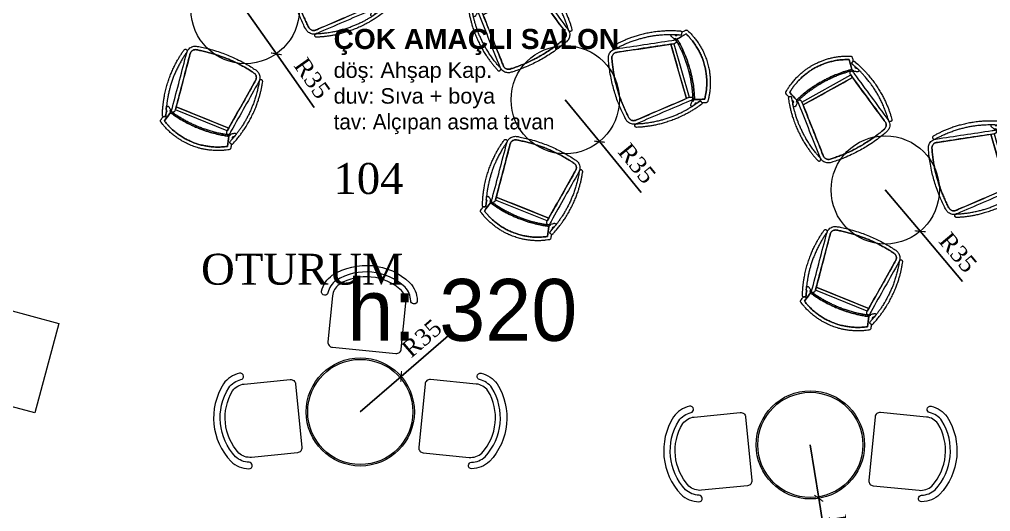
# Model space of a CAD drawing. Header units: millimetres. Extents: x 4980 to 19099, y 3891 to 5773.
# Drawn here: x 11347 to 11975, y 4309 to 4628 of the extents above; entities that cross this region are included whole.
import ezdxf

# ---------------------------------------------------------------- set-up
doc = ezdxf.new("R2010")
doc.units = ezdxf.units.MM
doc.layers.add('a yazı', color=30, linetype='Continuous')
doc.layers.add('Kıtc-002 Çizgi', color=7, linetype='Continuous')
for name, color, linetype, lineweight in [('no3_duvar tarama', 253, 'Continuous', 9), ('no3_mermer gorunus on', 31, 'Continuous', 15), ('no3_tefriş izdüşüm', 87, 'Continuous', 15), ('no3_ölçü tefriş', 252, 'Continuous', 0), ('PLAN YAZI', 4, 'Continuous', 9)]:
    doc.layers.add(name, color=color, linetype=linetype, lineweight=lineweight)
for name, color, linetype, lineweight, true_color in [('no3_mermer gorunus on_Stift_Nr__32', 7, 'Continuous', 20, 0xffc58a), ('no3_tefris izdüsüm_Stift_Nr__87', 7, 'Continuous', 20, 0x2e4b25), ('no3_tefris ön ince_Stift_Nr__194', 7, 'Continuous', 20, 0x3e007e), ('no3_yazi tefris_Stift_Nr__152', 7, 'Continuous', 20, 0x0051a4)]:
    doc.layers.add(name, color=color, linetype=linetype, lineweight=lineweight, true_color=true_color)
doc.styles.add('ERSTELLTER_STIL_4', font='georgia.ttf')
doc.styles.add('ROMANSTW', font='georgia.ttf')
doc.styles.get("Standard").update_dxf_attribs({"font": 'stylu.ttf', "height": 10})
doc.dimstyles.new('M1', dxfattribs={"dimtxt": 11, "dimasz": 5, "dimexe": 2, "dimexo": 5, "dimgap": 3, "dimtad": 1, "dimdec": 1, "dimzin": 12, "dimdsep": 46, "dimtxsty": 'ROMANSTW', "dimblk": 'ARCHTICK', "dimcen": 0.09, "dimclrd": 251, "dimclre": 251, "dimclrt": 1, "dimadec": 0, "dimazin": 0, "dimtfac": 1, "dimtdec": 1, "dimtix": 1, "dimtmove": 0, "dimatfit": 3, "dimldrblk": 'ARCHTICK', "dimfxl": 1, "dimtolj": 1, "dimtzin": 0, "dimarcsym": 0})

# ---------------------------------------------------------------- blocks, each defined once
blk = doc.blocks.new('asdsdzfsd')
at = {"layer": 'a yazı', "insert": (6946.72, 2511.16), "char_height": 13, "width": 230.973, "attachment_point": 1}
blk.add_mtext('{\\fArial|b1|i0|c162|p34;ÇOK AMAÇLI SALON\\P\\fArial|b0|i0|c162|p34;\\H0.76923x;döş: Ahşap Kap.\\Pduv: Sıva + boya}\\P{\\H0.76923x;tav: \\H1x;Alçıpan \\H1x;asma tavan}', dxfattribs=at)
at = {"layer": 'PLAN YAZI', "insert": (6955.54, 2349.4), "char_height": 40, "width": 1594.4318, "attachment_point": 1}
blk.add_mtext('{\\C154;h: 320\\P}', dxfattribs=at)
blk = doc.blocks.new('s1')
at = {"layer": 'no3_tefris izdüsüm_Stift_Nr__87', "linetype": 'Continuous', "flags": 128}
blk.add_lwpolyline([(-1457.97, 3904.4), (-1457.8, 3940.44), (-1459.82, 3940.71), (-1459.99, 3904.13)], close=True, dxfattribs=at)
at = {"layer": 'no3_tefris izdüsüm_Stift_Nr__87', "linetype": 'Continuous'}
for points, knots in [([(-1495.89, 3949.99), (-1496.03, 3949.92), (-1496.13, 3949.87), (-1496.2, 3949.83), (-1496.26, 3949.8), (-1496.32, 3949.74), (-1496.38, 3949.66), (-1496.44, 3949.58), (-1496.49, 3949.5), (-1496.54, 3949.42), (-1496.58, 3949.34), (-1496.61, 3949.24), (-1496.63, 3949.13), (-1496.65, 3949.02), (-1496.65, 3948.92), (-1496.64, 3948.81), (-1496.63, 3948.71), (-1496.62, 3948.62), (-1496.59, 3948.54), (-1496.56, 3948.46), (-1496.53, 3948.38), (-1496.49, 3948.31), (-1496.45, 3948.25), (-1496.4, 3948.18), (-1496.34, 3948.12), (-1496.29, 3948.06), (-1496.23, 3948), (-1496.16, 3947.96), (-1496.1, 3947.92), (-1496.04, 3947.88), (-1495.97, 3947.85), (-1495.9, 3947.82), (-1495.81, 3947.79), (-1495.72, 3947.77), (-1495.62, 3947.74), (-1495.5, 3947.74), (-1495.34, 3947.78), (-1495.18, 3947.81), (-1494.82, 3947.88), (-1494.26, 3948.01), (-1493.69, 3948.13), (-1493.02, 3948.27), (-1492.25, 3948.41), (-1491.48, 3948.56), (-1490.69, 3948.69), (-1489.89, 3948.81), (-1489.09, 3948.93), (-1488.14, 3949.06), (-1487.06, 3949.19), (-1485.98, 3949.33), (-1484.98, 3949.43), (-1484.06, 3949.5), (-1483.14, 3949.57), (-1482.16, 3949.62), (-1481.12, 3949.65), (-1480.07, 3949.69), (-1479.18, 3949.71), (-1478.43, 3949.71), (-1477.69, 3949.71), (-1476.87, 3949.69), (-1475.98, 3949.66), (-1475.08, 3949.63), (-1474.16, 3949.57), (-1473.21, 3949.5), (-1472.27, 3949.43), (-1471.39, 3949.36), (-1470.58, 3949.27), (-1469.77, 3949.18), (-1469, 3949.08), (-1468.25, 3948.97), (-1467.51, 3948.87), (-1466.66, 3948.73), (-1465.7, 3948.56), (-1464.74, 3948.39), (-1463.92, 3948.23), (-1463.23, 3948.08), (-1462.54, 3947.93), (-1461.81, 3947.76), (-1461.04, 3947.57), (-1460.26, 3947.38), (-1459.59, 3947.2), (-1459.01, 3947.04), (-1458.43, 3946.88), (-1457.82, 3946.7), (-1457.18, 3946.5), (-1456.53, 3946.31), (-1455.9, 3946.1), (-1455.27, 3945.89), (-1454.64, 3945.68), (-1454.03, 3945.46), (-1453.46, 3945.25), (-1452.88, 3945.04), (-1452.52, 3944.91), (-1452.37, 3944.85), (-1452.22, 3944.79), (-1452.11, 3944.75), (-1452.05, 3944.74), (-1451.99, 3944.72), (-1451.93, 3944.71), (-1451.85, 3944.7), (-1451.77, 3944.69), (-1451.69, 3944.68), (-1451.62, 3944.68), (-1451.54, 3944.68), (-1451.46, 3944.69), (-1451.39, 3944.7), (-1451.32, 3944.71), (-1451.26, 3944.73), (-1451.2, 3944.74)], [0, 0, 0, 0, 1, 1, 1, 2, 2, 2, 3, 3, 3, 4, 4, 4, 5, 5, 5, 6, 6, 6, 7, 7, 7, 8, 8, 8, 9, 9, 9, 10, 10, 10, 11, 11, 11, 12, 12, 12, 13, 13, 13, 14, 14, 14, 15, 15, 15, 16, 16, 16, 17, 17, 17, 18, 18, 18, 19, 19, 19, 20, 20, 20, 21, 21, 21, 22, 22, 22, 23, 23, 23, 24, 24, 24, 25, 25, 25, 26, 26, 26, 27, 27, 27, 28, 28, 28, 29, 29, 29, 30, 30, 30, 31, 31, 31, 32, 32, 32, 33, 33, 33, 34, 34, 34, 35, 35, 35, 36, 36, 36, 36]), ([(-1451.87, 3947.11), (-1453.27, 3947.62), (-1454.45, 3948.03), (-1455.41, 3948.34), (-1456.37, 3948.65), (-1457.24, 3948.92), (-1458.02, 3949.14), (-1458.8, 3949.36), (-1459.55, 3949.56), (-1460.27, 3949.74), (-1460.99, 3949.92), (-1461.78, 3950.1), (-1462.65, 3950.29), (-1463.51, 3950.48), (-1464.59, 3950.69), (-1465.89, 3950.91), (-1467.18, 3951.13), (-1468.37, 3951.31), (-1469.44, 3951.44), (-1470.52, 3951.57), (-1471.62, 3951.68), (-1472.74, 3951.76), (-1473.87, 3951.85), (-1475.01, 3951.91), (-1476.16, 3951.95), (-1477.31, 3951.99), (-1478.35, 3952.01), (-1479.28, 3952.01), (-1480.21, 3952.02), (-1481.19, 3951.99), (-1482.23, 3951.92), (-1483.27, 3951.86), (-1484.17, 3951.8), (-1484.93, 3951.73), (-1485.69, 3951.67), (-1486.5, 3951.59), (-1487.36, 3951.49), (-1488.21, 3951.38), (-1488.98, 3951.28), (-1489.67, 3951.18), (-1490.35, 3951.08), (-1491.07, 3950.96), (-1491.81, 3950.83), (-1492.56, 3950.7), (-1493.31, 3950.55), (-1494.08, 3950.39), (-1494.84, 3950.22), (-1495.45, 3950.09), (-1495.89, 3949.99)], [0, 0, 0, 0, 1, 1, 1, 2, 2, 2, 3, 3, 3, 4, 4, 4, 5, 5, 5, 6, 6, 6, 7, 7, 7, 8, 8, 8, 9, 9, 9, 10, 10, 10, 11, 11, 11, 12, 12, 12, 13, 13, 13, 14, 14, 14, 15, 15, 15, 16, 16, 16, 16]), ([(-1494.81, 3947.7), (-1495.7, 3947.76), (-1496.42, 3947.72), (-1496.98, 3947.57), (-1497.54, 3947.43), (-1498.03, 3947.23), (-1498.44, 3946.97), (-1498.86, 3946.72), (-1499.22, 3946.44), (-1499.54, 3946.13), (-1499.86, 3945.82), (-1500.12, 3945.48), (-1500.34, 3945.12), (-1500.56, 3944.75), (-1500.73, 3944.44), (-1500.84, 3944.17), (-1500.95, 3943.9), (-1501.07, 3943.51), (-1501.19, 3942.98), (-1501.32, 3942.46), (-1501.51, 3941.54), (-1501.75, 3940.22), (-1501.99, 3938.91), (-1502.21, 3937.6), (-1502.41, 3936.32), (-1502.6, 3935.03), (-1502.78, 3933.48), (-1502.95, 3931.68), (-1503.12, 3929.89), (-1503.23, 3928.3), (-1503.29, 3926.94), (-1503.34, 3925.57), (-1503.38, 3924.13), (-1503.41, 3922.63)], [0, 0, 0, 0, 1, 1, 1, 2, 2, 2, 3, 3, 3, 4, 4, 4, 5, 5, 5, 6, 6, 6, 7, 7, 7, 8, 8, 8, 9, 9, 9, 10, 10, 10, 11, 11, 11, 11]), ([(-1459.82, 3940.71), (-1470.94, 3942.2), (-1482.07, 3943.69), (-1493.2, 3945.17), (-1494.28, 3945.32), (-1494.91, 3945.4), (-1495.1, 3945.42), (-1495.29, 3945.44), (-1495.5, 3945.45), (-1495.74, 3945.44), (-1495.97, 3945.42), (-1496.22, 3945.39), (-1496.48, 3945.32), (-1496.74, 3945.25), (-1496.98, 3945.15), (-1497.22, 3945.02), (-1497.45, 3944.88), (-1497.66, 3944.73), (-1497.87, 3944.55), (-1498.07, 3944.37), (-1498.25, 3944.16), (-1498.42, 3943.91), (-1498.58, 3943.67), (-1498.71, 3943.43), (-1498.8, 3943.19), (-1498.89, 3942.96), (-1499, 3942.51), (-1499.13, 3941.84), (-1499.27, 3941.17), (-1499.44, 3940.26), (-1499.64, 3939.11), (-1499.84, 3937.96), (-1500.02, 3936.84), (-1500.18, 3935.74), (-1500.33, 3934.64), (-1500.47, 3933.56), (-1500.59, 3932.49), (-1500.72, 3931.42), (-1500.83, 3930.18), (-1500.92, 3928.78), (-1501.02, 3927.37), (-1501.07, 3926.29), (-1501.09, 3925.54), (-1501.11, 3924.92), (-1501.12, 3924.31), (-1501.13, 3923.71), (-1501.14, 3923.11), (-1501.14, 3922.74), (-1501.14, 3922.62), (-1501.15, 3922.49), (-1501.14, 3922.13), (-1501.14, 3921.55), (-1501.14, 3920.96), (-1501.13, 3920.34), (-1501.12, 3919.69), (-1501.11, 3918.94), (-1501.06, 3917.86), (-1500.98, 3916.45)], [0, 0, 0, 0, 1, 1, 1, 2, 2, 2, 3, 3, 3, 4, 4, 4, 5, 5, 5, 6, 6, 6, 7, 7, 7, 8, 8, 8, 9, 9, 9, 10, 10, 10, 11, 11, 11, 12, 12, 12, 13, 13, 13, 14, 14, 14, 15, 15, 15, 16, 16, 16, 17, 17, 17, 18, 18, 18, 19, 19, 19, 19]), ([(-1501.15, 3922.62), (-1501.13, 3923.81), (-1501.11, 3924.79), (-1501.09, 3925.54), (-1501.07, 3926.29), (-1501.02, 3927.37), (-1500.92, 3928.78), (-1500.83, 3930.18), (-1500.72, 3931.42), (-1500.59, 3932.49), (-1500.47, 3933.56), (-1500.33, 3934.64), (-1500.18, 3935.74), (-1500.02, 3936.84), (-1499.84, 3937.96), (-1499.64, 3939.11), (-1499.44, 3940.26), (-1499.27, 3941.17), (-1499.13, 3941.84), (-1499, 3942.51), (-1498.89, 3942.96), (-1498.8, 3943.19), (-1498.71, 3943.43), (-1498.58, 3943.67), (-1498.42, 3943.91), (-1498.25, 3944.16), (-1498.07, 3944.37), (-1497.87, 3944.55), (-1497.66, 3944.73), (-1497.45, 3944.88), (-1497.22, 3945.02), (-1496.98, 3945.15), (-1496.74, 3945.25), (-1496.48, 3945.32), (-1496.22, 3945.39), (-1495.97, 3945.42), (-1495.74, 3945.44), (-1495.5, 3945.45), (-1495.29, 3945.44), (-1495.1, 3945.42), (-1494.91, 3945.4), (-1494.28, 3945.32), (-1493.2, 3945.17), (-1481.4, 3943.6), (-1469.6, 3942.02), (-1457.8, 3940.44)], [0, 0, 0, 0, 1, 1, 1, 2, 2, 2, 3, 3, 3, 4, 4, 4, 5, 5, 5, 6, 6, 6, 7, 7, 7, 8, 8, 8, 9, 9, 9, 10, 10, 10, 11, 11, 11, 12, 12, 12, 13, 13, 13, 14, 14, 14, 15, 15, 15, 15]), ([(-1455.93, 3942.68), (-1455.96, 3942.68), (-1456, 3942.68), (-1456.03, 3942.67), (-1456.25, 3942.66), (-1456.45, 3942.66), (-1456.61, 3942.66), (-1456.78, 3942.66), (-1456.99, 3942.67), (-1457.24, 3942.7), (-1457.5, 3942.72), (-1457.9, 3942.77), (-1458.46, 3942.84), (-1470.57, 3944.46), (-1482.69, 3946.08), (-1494.81, 3947.7)], [0, 0, 0, 0, 1, 1, 1, 2, 2, 2, 3, 3, 3, 4, 4, 4, 5, 5, 5, 5]), ([(-1457.81, 3946.69), (-1457.92, 3946.58), (-1458, 3946.48), (-1458.05, 3946.4), (-1458.1, 3946.31), (-1458.14, 3946.22), (-1458.17, 3946.13), (-1458.2, 3946.03), (-1458.21, 3945.93), (-1458.22, 3945.83), (-1458.22, 3945.74), (-1458.21, 3945.64), (-1458.19, 3945.54), (-1458.16, 3945.44), (-1458.13, 3945.35), (-1458.1, 3945.27)], [0, 0, 0, 0, 1, 1, 1, 2, 2, 2, 3, 3, 3, 4, 4, 4, 5, 5, 5, 5]), ([(-1455.91, 3946.1), (-1456.33, 3946.24), (-1456.75, 3946.37), (-1457.18, 3946.5), (-1457.39, 3946.57), (-1457.6, 3946.63), (-1457.81, 3946.69)], [0, 0, 0, 0, 1, 1, 1, 2, 2, 2, 2]), ([(-1456.8, 3943.44), (-1456.59, 3943.16), (-1456.46, 3942.99), (-1456.39, 3942.93), (-1456.32, 3942.87), (-1456.25, 3942.82), (-1456.19, 3942.79), (-1456.13, 3942.75), (-1456.07, 3942.73), (-1456.01, 3942.71), (-1455.96, 3942.69), (-1455.91, 3942.68), (-1455.86, 3942.69), (-1455.82, 3942.69), (-1455.76, 3942.7), (-1455.69, 3942.71), (-1455.62, 3942.71), (-1455.53, 3942.73), (-1455.44, 3942.74), (-1455.35, 3942.75), (-1455.18, 3942.77), (-1454.94, 3942.78)], [0, 0, 0, 0, 1, 1, 1, 2, 2, 2, 3, 3, 3, 4, 4, 4, 5, 5, 5, 6, 6, 6, 7, 7, 7, 7]), ([(-1456.17, 3943.63), (-1455.89, 3942.56), (-1455.65, 3941.57), (-1455.44, 3940.64), (-1455.23, 3939.71), (-1455.06, 3938.91), (-1454.93, 3938.24), (-1454.8, 3937.57), (-1454.66, 3936.77), (-1454.5, 3935.84), (-1454.35, 3934.91), (-1454.22, 3934.09), (-1454.13, 3933.37), (-1454.04, 3932.66), (-1453.94, 3931.79), (-1453.84, 3930.75), (-1453.73, 3929.72), (-1453.66, 3928.75), (-1453.61, 3927.86), (-1453.55, 3926.96), (-1453.52, 3926.14), (-1453.49, 3925.38), (-1453.47, 3924.63), (-1453.45, 3923.63), (-1453.44, 3922.39)], [0, 0, 0, 0, 1, 1, 1, 2, 2, 2, 3, 3, 3, 4, 4, 4, 5, 5, 5, 6, 6, 6, 7, 7, 7, 8, 8, 8, 8]), ([(-1454.94, 3942.78), (-1455.01, 3942.78), (-1455.09, 3942.78), (-1455.18, 3942.8), (-1455.27, 3942.81), (-1455.36, 3942.83), (-1455.44, 3942.85), (-1455.52, 3942.88), (-1455.59, 3942.92), (-1455.66, 3942.96), (-1455.73, 3943), (-1455.8, 3943.05), (-1455.85, 3943.11), (-1455.9, 3943.16), (-1455.95, 3943.21), (-1455.98, 3943.26), (-1456.02, 3943.31), (-1456.05, 3943.36), (-1456.07, 3943.41), (-1456.1, 3943.46), (-1456.13, 3943.54), (-1456.17, 3943.63)], [0, 0, 0, 0, 1, 1, 1, 2, 2, 2, 3, 3, 3, 4, 4, 4, 5, 5, 5, 6, 6, 6, 7, 7, 7, 7]), ([(-1451.2, 3944.74), (-1451.26, 3944.73), (-1451.32, 3944.71), (-1451.39, 3944.7), (-1451.46, 3944.69), (-1451.54, 3944.68), (-1451.62, 3944.68), (-1451.69, 3944.68), (-1451.77, 3944.69), (-1451.85, 3944.7), (-1451.93, 3944.71), (-1451.99, 3944.72), (-1452.05, 3944.74), (-1452.11, 3944.75), (-1452.22, 3944.79), (-1452.37, 3944.85), (-1452.52, 3944.91), (-1452.88, 3945.04), (-1453.46, 3945.25), (-1453.6, 3945.3), (-1453.73, 3945.35), (-1453.87, 3945.4)], [0, 0, 0, 0, 1, 1, 1, 2, 2, 2, 3, 3, 3, 4, 4, 4, 5, 5, 5, 6, 6, 6, 7, 7, 7, 7]), ([(-1450.61, 3946.09), (-1450.69, 3946.25), (-1450.76, 3946.37), (-1450.82, 3946.45), (-1450.88, 3946.53), (-1450.95, 3946.6), (-1451.01, 3946.66), (-1451.08, 3946.72), (-1451.14, 3946.77), (-1451.2, 3946.81), (-1451.26, 3946.85), (-1451.33, 3946.89), (-1451.39, 3946.93), (-1451.46, 3946.97), (-1451.61, 3947.03), (-1451.87, 3947.11)], [0, 0, 0, 0, 1, 1, 1, 2, 2, 2, 3, 3, 3, 4, 4, 4, 5, 5, 5, 5]), ([(-1451.2, 3944.74), (-1451.2, 3944.92), (-1451.19, 3945.07), (-1451.17, 3945.18), (-1451.15, 3945.3), (-1451.12, 3945.41), (-1451.07, 3945.5), (-1451.03, 3945.6), (-1450.98, 3945.69), (-1450.91, 3945.77), (-1450.85, 3945.86), (-1450.76, 3945.95), (-1450.65, 3946.07)], [0, 0, 0, 0, 1, 1, 1, 2, 2, 2, 3, 3, 3, 4, 4, 4, 4]), ([(-1450.65, 3946.07), (-1450.76, 3945.95), (-1450.85, 3945.86), (-1450.91, 3945.77), (-1450.98, 3945.69), (-1451.03, 3945.6), (-1451.07, 3945.5), (-1451.12, 3945.41), (-1451.15, 3945.3), (-1451.17, 3945.18), (-1451.19, 3945.07), (-1451.2, 3944.92), (-1451.2, 3944.74)], [0, 0, 0, 0, 1, 1, 1, 2, 2, 2, 3, 3, 3, 4, 4, 4, 4]), ([(-1442.67, 3922.34), (-1442.68, 3923.6), (-1442.71, 3924.64), (-1442.76, 3925.45), (-1442.81, 3926.26), (-1442.91, 3927.22), (-1443.06, 3928.32), (-1443.21, 3929.43), (-1443.38, 3930.41), (-1443.56, 3931.26), (-1443.74, 3932.11), (-1443.96, 3933.02), (-1444.22, 3934), (-1444.47, 3934.98), (-1444.82, 3936.08), (-1445.25, 3937.29), (-1445.69, 3938.51), (-1446.06, 3939.43), (-1446.35, 3940.05), (-1446.64, 3940.68), (-1446.94, 3941.29), (-1447.24, 3941.9), (-1447.54, 3942.51), (-1447.79, 3942.99), (-1447.98, 3943.33), (-1448.17, 3943.68), (-1448.35, 3944.01), (-1448.53, 3944.33)], [0, 0, 0, 0, 1, 1, 1, 2, 2, 2, 3, 3, 3, 4, 4, 4, 5, 5, 5, 6, 6, 6, 7, 7, 7, 8, 8, 8, 9, 9, 9, 9]), ([(-1448.53, 3944.33), (-1448.35, 3944.01), (-1448.17, 3943.68), (-1447.98, 3943.33), (-1447.79, 3942.99), (-1447.54, 3942.51), (-1447.24, 3941.9), (-1446.94, 3941.29), (-1446.64, 3940.68), (-1446.35, 3940.05), (-1446.06, 3939.43), (-1445.69, 3938.51), (-1445.25, 3937.29), (-1444.82, 3936.08), (-1444.47, 3934.98), (-1444.22, 3934), (-1443.96, 3933.02), (-1443.74, 3932.11), (-1443.56, 3931.26), (-1443.38, 3930.41), (-1443.21, 3929.43), (-1443.06, 3928.32), (-1442.91, 3927.22), (-1442.81, 3926.26), (-1442.76, 3925.45), (-1442.71, 3924.64), (-1442.68, 3923.6), (-1442.67, 3922.34)], [0, 0, 0, 0, 1, 1, 1, 2, 2, 2, 3, 3, 3, 4, 4, 4, 5, 5, 5, 6, 6, 6, 7, 7, 7, 8, 8, 8, 9, 9, 9, 9]), ([(-1440.41, 3922.33), (-1440.42, 3922.99), (-1440.43, 3923.6), (-1440.45, 3924.17), (-1440.47, 3924.73), (-1440.5, 3925.25), (-1440.53, 3925.74), (-1440.57, 3926.23), (-1440.62, 3926.85), (-1440.7, 3927.61), (-1440.78, 3928.38), (-1440.88, 3929.13), (-1441, 3929.88), (-1441.12, 3930.64), (-1441.28, 3931.44), (-1441.46, 3932.29), (-1441.65, 3933.15), (-1441.85, 3933.97), (-1442.07, 3934.77), (-1442.3, 3935.56), (-1442.56, 3936.42), (-1442.87, 3937.34), (-1443.18, 3938.27), (-1443.51, 3939.14), (-1443.85, 3939.96), (-1444.19, 3940.79), (-1444.54, 3941.56), (-1444.89, 3942.3), (-1445.24, 3943.03), (-1445.62, 3943.77), (-1446.04, 3944.51), (-1446.45, 3945.25), (-1446.73, 3945.74), (-1446.86, 3945.97), (-1447, 3946.21), (-1447.09, 3946.35), (-1447.13, 3946.39), (-1447.17, 3946.43), (-1447.22, 3946.48), (-1447.29, 3946.54), (-1447.36, 3946.59), (-1447.44, 3946.64), (-1447.53, 3946.68), (-1447.62, 3946.72), (-1447.71, 3946.75), (-1447.81, 3946.76), (-1447.91, 3946.78), (-1448.05, 3946.78), (-1448.25, 3946.76)], [0, 0, 0, 0, 1, 1, 1, 2, 2, 2, 3, 3, 3, 4, 4, 4, 5, 5, 5, 6, 6, 6, 7, 7, 7, 8, 8, 8, 9, 9, 9, 10, 10, 10, 11, 11, 11, 12, 12, 12, 13, 13, 13, 14, 14, 14, 15, 15, 15, 16, 16, 16, 16]), ([(-1459.99, 3904.13), (-1459.96, 3910.23), (-1459.93, 3916.32), (-1459.9, 3922.42), (-1459.9, 3922.42), (-1459.9, 3922.42), (-1459.9, 3922.42), (-1459.9, 3922.42), (-1459.9, 3922.42), (-1459.9, 3922.43), (-1459.87, 3928.52), (-1459.84, 3934.62), (-1459.82, 3940.71)], [0, 0, 0, 0, 1, 1, 1, 2, 2, 2, 3, 3, 3, 4, 4, 4, 4]), ([(-1457.8, 3940.44), (-1457.46, 3940.44), (-1457.2, 3940.45), (-1457.03, 3940.49), (-1456.87, 3940.53), (-1456.71, 3940.58), (-1456.57, 3940.65), (-1456.42, 3940.72), (-1456.29, 3940.8), (-1456.16, 3940.9), (-1456.04, 3941), (-1455.94, 3941.08), (-1455.87, 3941.16), (-1455.8, 3941.24), (-1455.72, 3941.34), (-1455.64, 3941.47), (-1455.64, 3941.47), (-1455.64, 3941.48), (-1455.64, 3941.48)], [0, 0, 0, 0, 1, 1, 1, 2, 2, 2, 3, 3, 3, 4, 4, 4, 5, 5, 5, 6, 6, 6, 6]), ([(-1454.94, 3942.78), (-1454.82, 3942.28), (-1454.68, 3941.67), (-1454.52, 3940.96), (-1454.36, 3940.25), (-1454.16, 3939.31), (-1453.92, 3938.14), (-1453.68, 3936.97), (-1453.46, 3935.55), (-1453.23, 3933.89), (-1453.01, 3932.23), (-1452.87, 3931.01), (-1452.81, 3930.24), (-1452.75, 3929.47), (-1452.69, 3928.68), (-1452.64, 3927.89), (-1452.59, 3927.09), (-1452.56, 3926.3), (-1452.53, 3925.51), (-1452.5, 3924.76), (-1452.49, 3923.78), (-1452.48, 3922.57)], [0, 0, 0, 0, 1, 1, 1, 2, 2, 2, 3, 3, 3, 4, 4, 4, 5, 5, 5, 6, 6, 6, 7, 7, 7, 7]), ([(-1452.48, 3922.39), (-1452.49, 3923.68), (-1452.5, 3924.72), (-1452.53, 3925.51), (-1452.56, 3926.3), (-1452.59, 3927.09), (-1452.64, 3927.89), (-1452.69, 3928.68), (-1452.75, 3929.47), (-1452.81, 3930.24), (-1452.87, 3931.01), (-1453.01, 3932.23), (-1453.23, 3933.89), (-1453.46, 3935.55), (-1453.68, 3936.97), (-1453.92, 3938.14), (-1454.16, 3939.31), (-1454.36, 3940.25), (-1454.52, 3940.96), (-1454.68, 3941.67), (-1454.82, 3942.28), (-1454.94, 3942.78)], [0, 0, 0, 0, 1, 1, 1, 2, 2, 2, 3, 3, 3, 4, 4, 4, 5, 5, 5, 6, 6, 6, 7, 7, 7, 7]), ([(-1503.41, 3922.63), (-1503.4, 3921.12), (-1503.37, 3919.68), (-1503.33, 3918.32), (-1503.29, 3916.95), (-1503.19, 3915.37), (-1503.04, 3913.57), (-1502.88, 3911.77), (-1502.72, 3910.22), (-1502.53, 3908.93), (-1502.35, 3907.64), (-1502.14, 3906.33), (-1501.91, 3905.02), (-1501.68, 3903.7), (-1501.51, 3902.78), (-1501.38, 3902.25), (-1501.26, 3901.73), (-1501.15, 3901.33), (-1501.04, 3901.06), (-1500.93, 3900.79), (-1500.77, 3900.47), (-1500.55, 3900.11), (-1500.34, 3899.74), (-1500.07, 3899.4), (-1499.76, 3899.09), (-1499.44, 3898.77), (-1499.08, 3898.49), (-1498.67, 3898.23), (-1498.26, 3897.98), (-1497.78, 3897.77), (-1497.22, 3897.62), (-1496.66, 3897.47), (-1495.93, 3897.42), (-1495.05, 3897.47)], [0, 0, 0, 0, 1, 1, 1, 2, 2, 2, 3, 3, 3, 4, 4, 4, 5, 5, 5, 6, 6, 6, 7, 7, 7, 8, 8, 8, 9, 9, 9, 10, 10, 10, 11, 11, 11, 11]), ([(-1457.97, 3904.38), (-1469.78, 3902.92), (-1481.59, 3901.45), (-1493.41, 3899.98), (-1494.49, 3899.85), (-1495.13, 3899.77), (-1495.31, 3899.75), (-1495.5, 3899.73), (-1495.71, 3899.73), (-1495.95, 3899.75), (-1496.18, 3899.76), (-1496.43, 3899.8), (-1496.69, 3899.87), (-1496.95, 3899.94), (-1497.19, 3900.04), (-1497.42, 3900.18), (-1497.66, 3900.32), (-1497.87, 3900.47), (-1498.07, 3900.65), (-1498.27, 3900.83), (-1498.45, 3901.04), (-1498.62, 3901.29), (-1498.78, 3901.54), (-1498.91, 3901.78), (-1498.99, 3902.02), (-1499.08, 3902.26), (-1499.19, 3902.71), (-1499.31, 3903.38), (-1499.44, 3904.05), (-1499.6, 3904.96), (-1499.79, 3906.11), (-1499.99, 3907.26), (-1500.16, 3908.39), (-1500.3, 3909.48), (-1500.45, 3910.58), (-1500.57, 3911.67), (-1500.69, 3912.74), (-1500.8, 3913.81), (-1500.9, 3915.05), (-1500.98, 3916.45), (-1501.06, 3917.86), (-1501.11, 3918.94), (-1501.12, 3919.69), (-1501.13, 3920.45), (-1501.14, 3921.42), (-1501.15, 3922.62)], [0, 0, 0, 0, 1, 1, 1, 2, 2, 2, 3, 3, 3, 4, 4, 4, 5, 5, 5, 6, 6, 6, 7, 7, 7, 8, 8, 8, 9, 9, 9, 10, 10, 10, 11, 11, 11, 12, 12, 12, 13, 13, 13, 14, 14, 14, 15, 15, 15, 15]), ([(-1453.44, 3922.39), (-1453.47, 3921.15), (-1453.49, 3920.16), (-1453.52, 3919.4), (-1453.55, 3918.65), (-1453.6, 3917.83), (-1453.66, 3916.93), (-1453.72, 3916.03), (-1453.8, 3915.07), (-1453.91, 3914.04), (-1454.03, 3913.01), (-1454.13, 3912.13), (-1454.23, 3911.42), (-1454.33, 3910.71), (-1454.46, 3909.88), (-1454.63, 3908.95), (-1454.8, 3908.02), (-1454.95, 3907.23), (-1455.08, 3906.56), (-1455.22, 3905.89), (-1455.4, 3905.1), (-1455.61, 3904.17), (-1455.83, 3903.24), (-1456.08, 3902.25), (-1456.36, 3901.18)], [0, 0, 0, 0, 1, 1, 1, 2, 2, 2, 3, 3, 3, 4, 4, 4, 5, 5, 5, 6, 6, 6, 7, 7, 7, 8, 8, 8, 8]), ([(-1455.13, 3902.02), (-1455, 3902.52), (-1454.86, 3903.13), (-1454.69, 3903.84), (-1454.52, 3904.55), (-1454.32, 3905.49), (-1454.07, 3906.66), (-1453.82, 3907.82), (-1453.58, 3909.24), (-1453.34, 3910.9), (-1453.1, 3912.56), (-1452.95, 3913.77), (-1452.88, 3914.54), (-1452.81, 3915.31), (-1452.75, 3916.1), (-1452.69, 3916.89), (-1452.64, 3917.69), (-1452.59, 3918.48), (-1452.56, 3919.27), (-1452.53, 3920.06), (-1452.5, 3921.1), (-1452.48, 3922.39)], [0, 0, 0, 0, 1, 1, 1, 2, 2, 2, 3, 3, 3, 4, 4, 4, 5, 5, 5, 6, 6, 6, 7, 7, 7, 7]), ([(-1452.56, 3919.27), (-1452.59, 3918.48), (-1452.64, 3917.69), (-1452.69, 3916.89), (-1452.75, 3916.1), (-1452.81, 3915.31), (-1452.88, 3914.54), (-1452.95, 3913.77), (-1453.1, 3912.56), (-1453.34, 3910.9), (-1453.58, 3909.24), (-1453.82, 3907.82), (-1454.07, 3906.66), (-1454.32, 3905.49), (-1454.52, 3904.55), (-1454.69, 3903.84), (-1454.86, 3903.13), (-1455, 3902.52), (-1455.13, 3902.02)], [0, 0, 0, 0, 1, 1, 1, 2, 2, 2, 3, 3, 3, 4, 4, 4, 5, 5, 5, 6, 6, 6, 6]), ([(-1448.74, 3900.41), (-1448.55, 3900.73), (-1448.36, 3901.06), (-1448.17, 3901.41), (-1447.98, 3901.75), (-1447.73, 3902.22), (-1447.42, 3902.83), (-1447.11, 3903.43), (-1446.81, 3904.05), (-1446.51, 3904.67), (-1446.21, 3905.29), (-1445.84, 3906.21), (-1445.39, 3907.42), (-1444.94, 3908.63), (-1444.59, 3909.72), (-1444.32, 3910.7), (-1444.06, 3911.68), (-1443.83, 3912.59), (-1443.65, 3913.43), (-1443.46, 3914.28), (-1443.28, 3915.26), (-1443.12, 3916.36), (-1442.96, 3917.47), (-1442.85, 3918.43), (-1442.79, 3919.24), (-1442.73, 3920.05), (-1442.69, 3921.08), (-1442.67, 3922.34)], [0, 0, 0, 0, 1, 1, 1, 2, 2, 2, 3, 3, 3, 4, 4, 4, 5, 5, 5, 6, 6, 6, 7, 7, 7, 8, 8, 8, 9, 9, 9, 9]), ([(-1442.67, 3922.34), (-1442.69, 3921.08), (-1442.73, 3920.05), (-1442.79, 3919.24), (-1442.85, 3918.43), (-1442.96, 3917.47), (-1443.12, 3916.36), (-1443.28, 3915.26), (-1443.46, 3914.28), (-1443.65, 3913.43), (-1443.83, 3912.59), (-1444.06, 3911.68), (-1444.32, 3910.7), (-1444.59, 3909.72), (-1444.94, 3908.63), (-1445.39, 3907.42), (-1445.84, 3906.21), (-1446.21, 3905.29), (-1446.51, 3904.67), (-1446.81, 3904.05), (-1447.11, 3903.43), (-1447.42, 3902.83), (-1447.73, 3902.22), (-1447.98, 3901.75), (-1448.17, 3901.41), (-1448.36, 3901.06), (-1448.55, 3900.73), (-1448.74, 3900.41)], [0, 0, 0, 0, 1, 1, 1, 2, 2, 2, 3, 3, 3, 4, 4, 4, 5, 5, 5, 6, 6, 6, 7, 7, 7, 8, 8, 8, 9, 9, 9, 9]), ([(-1448.48, 3897.98), (-1448.28, 3897.96), (-1448.14, 3897.96), (-1448.04, 3897.97), (-1447.94, 3897.99), (-1447.84, 3898.01), (-1447.76, 3898.05), (-1447.67, 3898.09), (-1447.59, 3898.14), (-1447.52, 3898.19), (-1447.45, 3898.25), (-1447.39, 3898.3), (-1447.35, 3898.34), (-1447.31, 3898.38), (-1447.22, 3898.52), (-1447.08, 3898.75), (-1446.95, 3898.99), (-1446.67, 3899.47), (-1446.24, 3900.21), (-1445.82, 3900.95), (-1445.43, 3901.68), (-1445.07, 3902.41), (-1444.72, 3903.14), (-1444.37, 3903.91), (-1444.02, 3904.74), (-1443.67, 3905.56), (-1443.33, 3906.42), (-1443.01, 3907.34), (-1442.69, 3908.26), (-1442.42, 3909.12), (-1442.19, 3909.91), (-1441.96, 3910.71), (-1441.75, 3911.53), (-1441.56, 3912.38), (-1441.36, 3913.23), (-1441.2, 3914.03), (-1441.07, 3914.79), (-1440.94, 3915.54), (-1440.83, 3916.29), (-1440.75, 3917.05), (-1440.66, 3917.82), (-1440.6, 3918.44), (-1440.56, 3918.93), (-1440.52, 3919.41), (-1440.49, 3919.94), (-1440.47, 3920.5), (-1440.44, 3921.06), (-1440.42, 3921.67), (-1440.41, 3922.33)], [0, 0, 0, 0, 1, 1, 1, 2, 2, 2, 3, 3, 3, 4, 4, 4, 5, 5, 5, 6, 6, 6, 7, 7, 7, 8, 8, 8, 9, 9, 9, 10, 10, 10, 11, 11, 11, 12, 12, 12, 13, 13, 13, 14, 14, 14, 15, 15, 15, 16, 16, 16, 16]), ([(-1500.98, 3916.45), (-1500.9, 3915.05), (-1500.8, 3913.81), (-1500.69, 3912.74), (-1500.57, 3911.67), (-1500.45, 3910.58), (-1500.3, 3909.48), (-1500.16, 3908.39), (-1499.99, 3907.26), (-1499.79, 3906.11), (-1499.6, 3904.96), (-1499.44, 3904.05), (-1499.31, 3903.38), (-1499.19, 3902.71), (-1499.08, 3902.26), (-1498.99, 3902.02), (-1498.91, 3901.78), (-1498.78, 3901.54), (-1498.62, 3901.29), (-1498.45, 3901.04), (-1498.27, 3900.83), (-1498.07, 3900.65), (-1497.87, 3900.47), (-1497.66, 3900.32), (-1497.42, 3900.18), (-1497.19, 3900.04), (-1496.95, 3899.94), (-1496.69, 3899.87), (-1496.43, 3899.8), (-1496.18, 3899.76), (-1495.95, 3899.75), (-1495.71, 3899.73), (-1495.5, 3899.73), (-1495.31, 3899.75), (-1495.13, 3899.77), (-1494.49, 3899.85), (-1493.41, 3899.98), (-1482.27, 3901.37), (-1471.13, 3902.75), (-1459.99, 3904.13)], [0, 0, 0, 0, 1, 1, 1, 2, 2, 2, 3, 3, 3, 4, 4, 4, 5, 5, 5, 6, 6, 6, 7, 7, 7, 8, 8, 8, 9, 9, 9, 10, 10, 10, 11, 11, 11, 12, 12, 12, 13, 13, 13, 13]), ([(-1496.15, 3895.2), (-1496.28, 3895.26), (-1496.39, 3895.31), (-1496.45, 3895.35), (-1496.52, 3895.39), (-1496.58, 3895.45), (-1496.63, 3895.53), (-1496.69, 3895.61), (-1496.74, 3895.69), (-1496.79, 3895.77), (-1496.83, 3895.85), (-1496.86, 3895.95), (-1496.88, 3896.06), (-1496.89, 3896.17), (-1496.9, 3896.28), (-1496.89, 3896.38), (-1496.88, 3896.48), (-1496.86, 3896.57), (-1496.83, 3896.65), (-1496.81, 3896.73), (-1496.77, 3896.81), (-1496.73, 3896.88), (-1496.69, 3896.94), (-1496.64, 3897.01), (-1496.58, 3897.07), (-1496.52, 3897.13), (-1496.46, 3897.18), (-1496.4, 3897.23), (-1496.34, 3897.27), (-1496.27, 3897.31), (-1496.2, 3897.33), (-1496.13, 3897.36), (-1496.05, 3897.39), (-1495.95, 3897.42), (-1495.86, 3897.44), (-1495.73, 3897.44), (-1495.58, 3897.4), (-1495.42, 3897.37), (-1495.06, 3897.29), (-1494.49, 3897.16), (-1493.93, 3897.03), (-1493.26, 3896.89), (-1492.49, 3896.74), (-1491.72, 3896.58), (-1490.94, 3896.44), (-1490.13, 3896.31), (-1489.33, 3896.19), (-1488.39, 3896.05), (-1487.31, 3895.91), (-1486.23, 3895.77), (-1485.23, 3895.65), (-1484.31, 3895.58), (-1483.4, 3895.5), (-1482.42, 3895.44), (-1481.37, 3895.39), (-1480.33, 3895.35), (-1479.43, 3895.32), (-1478.69, 3895.31), (-1477.94, 3895.31), (-1477.13, 3895.32), (-1476.23, 3895.34), (-1475.34, 3895.36), (-1474.42, 3895.41), (-1473.47, 3895.47), (-1472.52, 3895.53), (-1471.64, 3895.6), (-1470.83, 3895.68), (-1470.02, 3895.76), (-1469.25, 3895.85), (-1468.5, 3895.95), (-1467.76, 3896.05), (-1466.91, 3896.18), (-1465.95, 3896.34), (-1464.99, 3896.51), (-1464.16, 3896.66), (-1463.47, 3896.8), (-1462.78, 3896.94), (-1462.05, 3897.11), (-1461.27, 3897.29), (-1460.49, 3897.48), (-1459.82, 3897.65), (-1459.24, 3897.8), (-1458.66, 3897.96), (-1458.05, 3898.13), (-1457.4, 3898.32), (-1456.76, 3898.51), (-1456.12, 3898.71), (-1455.49, 3898.92), (-1454.85, 3899.12), (-1454.25, 3899.33), (-1453.67, 3899.53), (-1453.09, 3899.74), (-1452.73, 3899.87), (-1452.58, 3899.93), (-1452.42, 3899.99), (-1452.32, 3900.02), (-1452.26, 3900.04), (-1452.2, 3900.05), (-1452.14, 3900.07), (-1452.06, 3900.07), (-1451.98, 3900.08), (-1451.9, 3900.09), (-1451.82, 3900.09), (-1451.75, 3900.08), (-1451.67, 3900.08), (-1451.6, 3900.07), (-1451.53, 3900.05), (-1451.47, 3900.04), (-1451.41, 3900.03)], [0, 0, 0, 0, 1, 1, 1, 2, 2, 2, 3, 3, 3, 4, 4, 4, 5, 5, 5, 6, 6, 6, 7, 7, 7, 8, 8, 8, 9, 9, 9, 10, 10, 10, 11, 11, 11, 12, 12, 12, 13, 13, 13, 14, 14, 14, 15, 15, 15, 16, 16, 16, 17, 17, 17, 18, 18, 18, 19, 19, 19, 20, 20, 20, 21, 21, 21, 22, 22, 22, 23, 23, 23, 24, 24, 24, 25, 25, 25, 26, 26, 26, 27, 27, 27, 28, 28, 28, 29, 29, 29, 30, 30, 30, 31, 31, 31, 32, 32, 32, 33, 33, 33, 34, 34, 34, 35, 35, 35, 36, 36, 36, 36]), ([(-1495.05, 3897.47), (-1482.91, 3898.98), (-1470.78, 3900.48), (-1458.65, 3901.99), (-1458.09, 3902.06), (-1457.69, 3902.1), (-1457.43, 3902.13), (-1457.18, 3902.15), (-1456.97, 3902.16), (-1456.8, 3902.16), (-1456.64, 3902.16), (-1456.44, 3902.15), (-1456.22, 3902.14), (-1456.19, 3902.14), (-1456.15, 3902.13), (-1456.12, 3902.13)], [0, 0, 0, 0, 1, 1, 1, 2, 2, 2, 3, 3, 3, 4, 4, 4, 5, 5, 5, 5]), ([(-1458.31, 3899.56), (-1458.35, 3899.48), (-1458.38, 3899.39), (-1458.4, 3899.29), (-1458.43, 3899.2), (-1458.44, 3899.1), (-1458.44, 3899), (-1458.43, 3898.9), (-1458.42, 3898.8), (-1458.39, 3898.7), (-1458.37, 3898.61), (-1458.33, 3898.52), (-1458.28, 3898.43), (-1458.23, 3898.35), (-1458.15, 3898.25), (-1458.04, 3898.14)], [0, 0, 0, 0, 1, 1, 1, 2, 2, 2, 3, 3, 3, 4, 4, 4, 5, 5, 5, 5]), ([(-1456.34, 3903.91), (-1456.46, 3904.01), (-1456.59, 3904.1), (-1456.74, 3904.17), (-1456.88, 3904.24), (-1457.04, 3904.29), (-1457.2, 3904.33), (-1457.37, 3904.37), (-1457.62, 3904.39), (-1457.97, 3904.38)], [0, 0, 0, 0, 1, 1, 1, 2, 2, 2, 3, 3, 3, 3]), ([(-1455.13, 3902.02), (-1455.37, 3902.03), (-1455.54, 3902.05), (-1455.63, 3902.07), (-1455.72, 3902.08), (-1455.81, 3902.09), (-1455.88, 3902.1), (-1455.95, 3902.11), (-1456.01, 3902.12), (-1456.05, 3902.12), (-1456.1, 3902.13), (-1456.14, 3902.12), (-1456.2, 3902.1), (-1456.26, 3902.09), (-1456.32, 3902.06), (-1456.38, 3902.02), (-1456.44, 3901.99), (-1456.51, 3901.94), (-1456.58, 3901.88), (-1456.65, 3901.82), (-1456.79, 3901.66), (-1456.99, 3901.38)], [0, 0, 0, 0, 1, 1, 1, 2, 2, 2, 3, 3, 3, 4, 4, 4, 5, 5, 5, 6, 6, 6, 7, 7, 7, 7]), ([(-1456.36, 3901.18), (-1456.32, 3901.27), (-1456.29, 3901.35), (-1456.27, 3901.4), (-1456.24, 3901.46), (-1456.21, 3901.51), (-1456.18, 3901.55), (-1456.14, 3901.6), (-1456.1, 3901.65), (-1456.04, 3901.7), (-1455.99, 3901.75), (-1455.93, 3901.8), (-1455.86, 3901.85), (-1455.78, 3901.89), (-1455.71, 3901.93), (-1455.63, 3901.95), (-1455.55, 3901.98), (-1455.47, 3902), (-1455.37, 3902.01), (-1455.28, 3902.02), (-1455.2, 3902.02), (-1455.13, 3902.02)], [0, 0, 0, 0, 1, 1, 1, 2, 2, 2, 3, 3, 3, 4, 4, 4, 5, 5, 5, 6, 6, 6, 7, 7, 7, 7]), ([(-1455.82, 3903.33), (-1455.82, 3903.33), (-1455.82, 3903.33), (-1455.82, 3903.34), (-1455.9, 3903.46), (-1455.97, 3903.57), (-1456.04, 3903.65), (-1456.11, 3903.73), (-1456.21, 3903.82), (-1456.34, 3903.91)], [0, 0, 0, 0, 1, 1, 1, 2, 2, 2, 3, 3, 3, 3]), ([(-1454.09, 3899.39), (-1453.95, 3899.44), (-1453.81, 3899.49), (-1453.67, 3899.53), (-1453.09, 3899.74), (-1452.73, 3899.87), (-1452.58, 3899.93), (-1452.42, 3899.99), (-1452.32, 3900.02), (-1452.26, 3900.04), (-1452.2, 3900.05), (-1452.14, 3900.07), (-1452.06, 3900.07), (-1451.98, 3900.08), (-1451.9, 3900.09), (-1451.82, 3900.09), (-1451.75, 3900.08), (-1451.67, 3900.08), (-1451.6, 3900.07), (-1451.53, 3900.05), (-1451.47, 3900.04), (-1451.41, 3900.03)], [0, 0, 0, 0, 1, 1, 1, 2, 2, 2, 3, 3, 3, 4, 4, 4, 5, 5, 5, 6, 6, 6, 7, 7, 7, 7]), ([(-1451.41, 3900.03), (-1451.41, 3899.85), (-1451.41, 3899.7), (-1451.38, 3899.58), (-1451.36, 3899.46), (-1451.33, 3899.36), (-1451.29, 3899.26), (-1451.25, 3899.16), (-1451.19, 3899.07), (-1451.13, 3898.99), (-1451.07, 3898.91), (-1450.98, 3898.81), (-1450.87, 3898.69)], [0, 0, 0, 0, 1, 1, 1, 2, 2, 2, 3, 3, 3, 4, 4, 4, 4]), ([(-1451.41, 3900.03), (-1451.41, 3899.85), (-1451.41, 3899.7), (-1451.38, 3899.58), (-1451.36, 3899.46), (-1451.33, 3899.36), (-1451.29, 3899.26), (-1451.25, 3899.16), (-1451.19, 3899.07), (-1451.13, 3898.99), (-1451.07, 3898.91), (-1450.98, 3898.81), (-1450.87, 3898.69)], [0, 0, 0, 0, 1, 1, 1, 2, 2, 2, 3, 3, 3, 4, 4, 4, 4]), ([(-1452.1, 3897.66), (-1453.51, 3897.17), (-1454.69, 3896.77), (-1455.65, 3896.47), (-1456.61, 3896.16), (-1457.48, 3895.91), (-1458.27, 3895.69), (-1459.05, 3895.48), (-1459.8, 3895.29), (-1460.52, 3895.11), (-1461.24, 3894.94), (-1462.04, 3894.76), (-1462.91, 3894.58), (-1463.78, 3894.4), (-1464.86, 3894.21), (-1466.16, 3894), (-1467.45, 3893.79), (-1468.64, 3893.62), (-1469.71, 3893.5), (-1470.79, 3893.38), (-1471.89, 3893.28), (-1473.02, 3893.2), (-1474.14, 3893.13), (-1475.28, 3893.07), (-1476.44, 3893.05), (-1477.59, 3893.02), (-1478.63, 3893.01), (-1479.56, 3893.01), (-1480.48, 3893.02), (-1481.47, 3893.06), (-1482.5, 3893.13), (-1483.54, 3893.21), (-1484.44, 3893.28), (-1485.2, 3893.35), (-1485.96, 3893.42), (-1486.77, 3893.51), (-1487.63, 3893.62), (-1488.48, 3893.73), (-1489.25, 3893.84), (-1489.94, 3893.95), (-1490.62, 3894.05), (-1491.33, 3894.18), (-1492.08, 3894.32), (-1492.82, 3894.46), (-1493.57, 3894.61), (-1494.34, 3894.78), (-1495.1, 3894.95), (-1495.7, 3895.09), (-1496.15, 3895.2)], [0, 0, 0, 0, 1, 1, 1, 2, 2, 2, 3, 3, 3, 4, 4, 4, 5, 5, 5, 6, 6, 6, 7, 7, 7, 8, 8, 8, 9, 9, 9, 10, 10, 10, 11, 11, 11, 12, 12, 12, 13, 13, 13, 14, 14, 14, 15, 15, 15, 16, 16, 16, 16]), ([(-1458.04, 3898.14), (-1457.83, 3898.19), (-1457.62, 3898.26), (-1457.4, 3898.32), (-1456.98, 3898.45), (-1456.55, 3898.57), (-1456.13, 3898.71)], [0, 0, 0, 0, 1, 1, 1, 2, 2, 2, 2]), ([(-1450.83, 3898.67), (-1450.91, 3898.51), (-1450.98, 3898.4), (-1451.04, 3898.32), (-1451.11, 3898.23), (-1451.17, 3898.16), (-1451.24, 3898.11), (-1451.3, 3898.05), (-1451.37, 3898), (-1451.43, 3897.95), (-1451.49, 3897.91), (-1451.56, 3897.87), (-1451.62, 3897.84), (-1451.69, 3897.8), (-1451.84, 3897.74), (-1452.1, 3897.66)], [0, 0, 0, 0, 1, 1, 1, 2, 2, 2, 3, 3, 3, 4, 4, 4, 5, 5, 5, 5])]:
    blk.add_open_spline(points, degree=3, knots=knots, dxfattribs=at)
for points in [[(-1458.1, 3945.27), (-1457.66, 3944.66), (-1457.23, 3944.05), (-1456.8, 3943.44)], [(-1455.18, 3945.08), (-1455.42, 3945.42), (-1455.67, 3945.76), (-1455.91, 3946.1)], [(-1453.87, 3945.4), (-1454.38, 3945.28), (-1454.82, 3945.17), (-1455.18, 3945.08)], [(-1448.53, 3944.33), (-1450.67, 3943.82), (-1452.8, 3943.3), (-1454.94, 3942.78)], [(-1454.94, 3942.78), (-1452.8, 3943.3), (-1450.67, 3943.82), (-1448.53, 3944.33)], [(-1448.25, 3946.76), (-1449.14, 3946.55), (-1449.94, 3946.36), (-1450.66, 3946.19)], [(-1450.66, 3946.19), (-1450.64, 3946.16), (-1450.62, 3946.13), (-1450.61, 3946.09)], [(-1450.65, 3946.07), (-1450.64, 3946.08), (-1450.62, 3946.09), (-1450.61, 3946.09)], [(-1450.61, 3946.09), (-1450.62, 3946.09), (-1450.64, 3946.08), (-1450.65, 3946.07)], [(-1455.64, 3941.48), (-1455.73, 3941.87), (-1455.83, 3942.27), (-1455.93, 3942.68)], [(-1452.48, 3922.21), (-1452.5, 3921), (-1452.53, 3920.02), (-1452.56, 3919.27)], [(-1452.48, 3922.57), (-1452.48, 3922.45), (-1452.48, 3922.33), (-1452.48, 3922.21)], [(-1442.68, 3922.34), (-1442.67, 3922.34), (-1442.67, 3922.34), (-1442.67, 3922.34)], [(-1442.68, 3922.34), (-1442.67, 3922.34), (-1442.68, 3922.34), (-1442.68, 3922.34)], [(-1442.67, 3922.34), (-1442.67, 3922.34), (-1442.67, 3922.34), (-1442.68, 3922.34)], [(-1440.41, 3922.33), (-1440.41, 3922.33), (-1440.41, 3922.33), (-1440.41, 3922.33)], [(-1456.99, 3901.38), (-1457.43, 3900.77), (-1457.87, 3900.17), (-1458.31, 3899.56)], [(-1456.13, 3898.71), (-1455.88, 3899.05), (-1455.64, 3899.38), (-1455.39, 3899.72)], [(-1456.12, 3902.13), (-1456.01, 3902.54), (-1455.91, 3902.94), (-1455.82, 3903.33)], [(-1455.39, 3899.72), (-1455.03, 3899.63), (-1454.59, 3899.52), (-1454.09, 3899.39)], [(-1455.13, 3902.02), (-1453, 3901.48), (-1450.87, 3900.95), (-1448.74, 3900.41)], [(-1448.74, 3900.41), (-1450.87, 3900.95), (-1453, 3901.48), (-1455.13, 3902.02)], [(-1450.83, 3898.67), (-1450.85, 3898.63), (-1450.86, 3898.6), (-1450.88, 3898.57)], [(-1450.88, 3898.57), (-1450.16, 3898.39), (-1449.36, 3898.2), (-1448.48, 3897.98)], [(-1450.87, 3898.69), (-1450.86, 3898.68), (-1450.84, 3898.68), (-1450.83, 3898.67)], [(-1450.87, 3898.69), (-1450.86, 3898.68), (-1450.84, 3898.68), (-1450.83, 3898.67)]]:
    blk.add_open_spline(points, degree=3, dxfattribs=at)
blk = doc.blocks.new('S2')
at = {"layer": 'no3_tefris ön ince_Stift_Nr__194', "linetype": 'Continuous', "flags": 128}
for points in [[(-366.36, 3123.35, 0.178701), (-357.54, 3126.97, 0.336852), (-353.17, 3171.56, 0.178701), (-361.12, 3176.83, -0.375565), (-362.74, 3179.09, -0.453948), (-360.15, 3180.95, -0.178701), (-349.76, 3174.06, -0.3419), (-354.67, 3123.85, -0.178701), (-366.2, 3119.12, -0.453948), (-368.39, 3121.44, -0.375565)], [(-363.24, 3173.97), (-392.93, 3176.87, 0.414214), (-396.4, 3174.02), (-400.42, 3132.94, 0.414214), (-397.57, 3129.47), (-367.88, 3126.56, 0.213422), (-359.69, 3129.31, 0.332144), (-355.73, 3169.69, 0.213422)]]:
    blk.add_lwpolyline(points, format="xyb", close=True, dxfattribs=at)
blk = doc.blocks.new('_ArchTick')
at = {"layer": 'Kıtc-002 Çizgi', "color": 0, "const_width": 0.15}
blk.add_lwpolyline([(-0.5, -0.5), (0.5, 0.5)], dxfattribs=at)
blk = doc.blocks.new('*D110')
at = {"layer": 'Defpoints', "color": 0, "transparency": 16777216}
for p in [(11493.03, 4634.23), (11513.17, 4605.6)]:
    blk.add_point(p, dxfattribs=at)
at = {"layer": 'no3_duvar tarama', "color": 251, "lineweight": -2, "transparency": 16777216}
for p in [(11493.03, 4634.23), (11537.62, 4570.85)]:
    blk.add_line(p, (11513.17, 4605.6), dxfattribs=at)
at = {"layer": 'no3_duvar tarama', "color": 251, "lineweight": -2, "transparency": 16777216, "xscale": 5, "yscale": 5, "zscale": 5, "rotation": 125.1317147389709}
blk.add_blockref('_ArchTick', (11513.17, 4605.6), dxfattribs=at)
at = {"layer": 'no3_duvar tarama', "color": 1, "transparency": 16777216, "insert": (11536.36, 4589.83), "char_height": 11, "attachment_point": 5, "rotation": 305.13171, "style": 'ROMANSTW'}
blk.add_mtext('\\A1;R35', dxfattribs=at)
blk = doc.blocks.new('*D111')
at = {"layer": 'Defpoints', "color": 0, "transparency": 16777216}
for p in [(11593.86, 4396.9), (11567.44, 4373.95)]:
    blk.add_point(p, dxfattribs=at)
at = {"layer": 'no3_duvar tarama', "color": 251, "lineweight": -2, "transparency": 16777216}
for p in [(11625.93, 4424.78), (11567.44, 4373.95)]:
    blk.add_line(p, (11593.86, 4396.9), dxfattribs=at)
at = {"layer": 'no3_duvar tarama', "color": 251, "lineweight": -2, "transparency": 16777216, "xscale": 5, "yscale": 5, "zscale": 5, "rotation": 220.9939429497225}
blk.add_blockref('_ArchTick', (11593.86, 4396.9), dxfattribs=at)
at = {"layer": 'no3_duvar tarama', "color": 1, "transparency": 16777216, "insert": (11607.18, 4421.59), "char_height": 11, "attachment_point": 5, "rotation": 40.99394, "style": 'ROMANSTW'}
blk.add_mtext('\\A1;R35', dxfattribs=at)
blk = doc.blocks.new('*D112')
at = {"layer": 'Defpoints', "color": 0, "transparency": 16777216}
for p in [(11858.4, 4352.62), (11863.88, 4318.05)]:
    blk.add_point(p, dxfattribs=at)
at = {"layer": 'no3_duvar tarama', "color": 251, "lineweight": -2, "transparency": 16777216}
for p in [(11858.4, 4352.62), (11870.53, 4276.09)]:
    blk.add_line(p, (11863.88, 4318.05), dxfattribs=at)
at = {"layer": 'no3_duvar tarama', "color": 251, "lineweight": -2, "transparency": 16777216, "xscale": 5, "yscale": 5, "zscale": 5, "rotation": 99.00687799894585}
blk.add_blockref('_ArchTick', (11863.88, 4318.05), dxfattribs=at)
at = {"layer": 'no3_duvar tarama', "color": 1, "transparency": 16777216, "insert": (11877.76, 4293.68), "char_height": 11, "attachment_point": 5, "rotation": 279.00688, "style": 'ROMANSTW'}
blk.add_mtext('\\A1;R35', dxfattribs=at)
blk = doc.blocks.new('*D123')
at = {"layer": 'Defpoints', "color": 0, "transparency": 16777216}
for p in [(11699.93, 4575.9), (11722.06, 4548.78)]:
    blk.add_point(p, dxfattribs=at)
at = {"layer": 'no3_duvar tarama', "color": 251, "lineweight": -2, "transparency": 16777216}
for p in [(11699.93, 4575.9), (11748.93, 4515.87)]:
    blk.add_line(p, (11722.06, 4548.78), dxfattribs=at)
at = {"layer": 'no3_duvar tarama', "color": 251, "lineweight": -2, "transparency": 16777216, "xscale": 5, "yscale": 5, "zscale": 5, "rotation": 129.227888103186}
blk.add_blockref('_ArchTick', (11722.06, 4548.78), dxfattribs=at)
at = {"layer": 'no3_duvar tarama', "color": 1, "transparency": 16777216, "insert": (11746.33, 4534.71), "char_height": 11, "attachment_point": 5, "rotation": 309.22789, "style": 'ROMANSTW'}
blk.add_mtext('\\A1;R35', dxfattribs=at)
blk = doc.blocks.new('*D124')
at = {"layer": 'Defpoints', "color": 0, "transparency": 16777216}
for p in [(11906.83, 4517.57), (11929.38, 4490.8)]:
    blk.add_point(p, dxfattribs=at)
at = {"layer": 'no3_duvar tarama', "color": 251, "lineweight": -2, "transparency": 16777216}
for p in [(11906.83, 4517.57), (11956.76, 4458.31)]:
    blk.add_line(p, (11929.38, 4490.8), dxfattribs=at)
at = {"layer": 'no3_duvar tarama', "color": 251, "lineweight": -2, "transparency": 16777216, "xscale": 5, "yscale": 5, "zscale": 5, "rotation": 130.113616205605}
blk.add_blockref('_ArchTick', (11929.38, 4490.8), dxfattribs=at)
at = {"layer": 'no3_duvar tarama', "color": 1, "transparency": 16777216, "insert": (11953.86, 4477.11), "char_height": 11, "attachment_point": 5, "rotation": 310.11362, "style": 'ROMANSTW'}
blk.add_mtext('\\A1;R35', dxfattribs=at)

msp = doc.modelspace()

# ---------------------------------------------------------------- linework, layer by layer
at = {"layer": 'no3_mermer gorunus on'}
for centre in [(11493.03, 4634.23), (11699.93, 4575.9), (11906.83, 4517.57)]:
    msp.add_circle(centre, 35, dxfattribs=at)
at = {"layer": 'no3_mermer gorunus on_Stift_Nr__32', "linetype": 'Continuous'}
for centre, radius in [((11567.44, 4373.95), 35), ((11567.44, 4373.95), 34), ((11858.4, 4352.62), 35), ((11858.4, 4352.62), 34)]:
    msp.add_circle(centre, radius, dxfattribs=at)
at = {"layer": 'no3_tefriş izdüşüm'}
msp.add_lwpolyline([(11322.04, 4382.63), (11337.59, 4440.58), (11372.52, 4431.2), (11356.97, 4373.25), (11322.04, 4382.63)], dxfattribs=at)

# ---------------------------------------------------------------- block references
at = {"layer": 'no3_duvar tarama'}
for name, p in [('asdsdzfsd', (4603.48, 2110.55)), ('S2', (12005.69, 1218)), ('S2', (12296.65, 1196.67))]:
    msp.add_blockref(name, p, dxfattribs=at)
at = {"layer": 'no3_duvar tarama', "rotation": 90}
msp.add_blockref('S2', (14723.39, 4812.19), dxfattribs=at)
at = {"layer": 'no3_duvar tarama', "xscale": -1}
for p in [(11129.2, 1218), (11420.16, 1196.67)]:
    msp.add_blockref('S2', p, dxfattribs=at)
at = {"layer": 'no3_ölçü tefriş', "xscale": -1}
for p, rotation in [((11914.85, 8823.36, -0.53), 195.6385138131073), ((7521.65, 4033.52, -0.53), 298.7430955003019), ((12121.75, 8765.03, -0.53), 195.6385138131073), ((14541.4, 1726.29, -0.53), 67.71793734963765), ((7728.55, 3975.19, -0.53), 298.7430955003019), ((12328.66, 8706.7, -0.53), 195.6385138131073), ((14748.3, 1667.96, -0.53), 67.71793734963765), ((14955.2, 1609.63, -0.53), 67.71793734963765)]:
    msp.add_blockref('s1', p, dxfattribs=dict(at, rotation=rotation))

# ---------------------------------------------------------------- texts
at = {"layer": 'no3_yazi tefris_Stift_Nr__152', "linetype": 'Continuous', "insert": (11595.4, 4534.95), "char_height": 20, "width": 120.9246, "attachment_point": 3, "line_spacing_factor": 1.759884, "style": 'ERSTELLTER_STIL_4'}
msp.add_mtext('\\A1;104 OTURUM\\P', dxfattribs=at)

# ---------------------------------------------------------------- dimensions: what is measured, and where the dimension line sits
at = {"layer": 'no3_duvar tarama'}
for center, mpoint, picture, middle in [((11493.03, 4634.23), (11513.17, 4605.6), '*D110', (11536.36, 4589.83)), ((11699.93, 4575.9), (11722.06, 4548.78), '*D123', (11746.33, 4534.71)), ((11906.83, 4517.57), (11929.38, 4490.8), '*D124', (11953.86, 4477.11)), ((11567.44, 4373.95), (11593.86, 4396.9), '*D111', (11607.18, 4421.59)), ((11858.4, 4352.62), (11863.88, 4318.05), '*D112', (11877.76, 4293.68))]:
    dim = msp.add_radius_dim(center=center, mpoint=mpoint, dimstyle='M1', dxfattribs=at)
    dim.commit()
    dim.dimension.update_dxf_attribs({"geometry": picture, "text_midpoint": middle})

doc.saveas('drawing.dxf')
